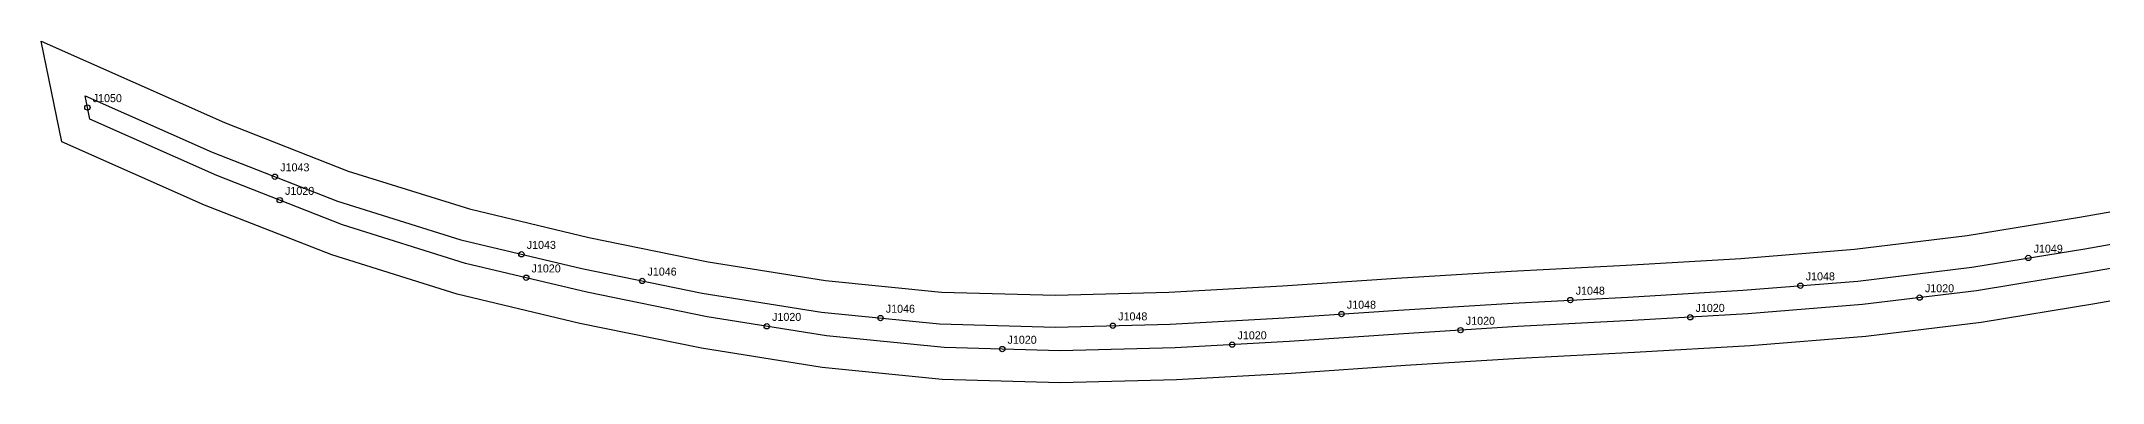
# Model space of a CAD drawing. Header units: millimetres. Extents: x -16 to 1515, y -108 to 28.
# Drawn here: x -16 to 757, y -108 to 20 of the extents above; entities that cross this region are included whole.
import ezdxf

# ---------------------------------------------------------------- set-up
doc = ezdxf.new("R2010")
doc.units = ezdxf.units.MM
for name, color, linetype in [('CUT', 1, 'Continuous'), ('LABEL', 7, 'Continuous'), ('NOTCH', 2, 'Continuous'), ('SEW', 5, 'Continuous')]:
    doc.layers.add(name, color=color, linetype=linetype)

msp = doc.modelspace()

# ---------------------------------------------------------------- linework, layer by layer
at = {"layer": 'CUT'}
msp.add_lwpolyline([(796.03, -70.57), (753.66, -78.03), (710.98, -84.97), (667.76, -90.22), (624.32, -93.74), (580.97, -96.27), (537.89, -98.52), (495.11, -101.18), (452.31, -104.09), (409.23, -106.48), (365.67, -107.59), (321.4, -106.36), (276.45, -101.87), (231.13, -94.67), (185.56, -85.36), (139.54, -74.42), (92.55, -59.7), (44.86, -41.04), (-8.72, -17.28), (-16.42, 20.41), (-16.42, 20.41), (52.3, -10.07), (98.72, -28.23), (144.11, -42.45), (188.94, -53.1), (233.61, -62.23), (277.72, -69.24), (321.12, -73.58), (363.89, -74.76), (406.46, -73.68), (449.03, -71.32), (491.75, -68.41), (534.72, -65.74), (577.84, -63.48), (620.85, -60.98), (663.54, -57.52), (705.8, -52.39), (747.85, -45.55), (789.99, -38.13)], dxfattribs=at)
at = {"layer": 'NOTCH'}
for centre in [(0.9, -4.41), (71.21, -30.35), (73.01, -39.17), (163.64, -59.42), (728.67, -60.83), (165.44, -68.24), (208.91, -69.43), (556.96, -76.59), (643.22, -71.21), (687.92, -75.68), (298.27, -83.36), (471.15, -81.84), (601.9, -83.03), (255.63, -86.41), (385.41, -86.22), (430.16, -93.3), (515.77, -87.87), (343.92, -94.98)]:
    msp.add_circle(centre, 1, dxfattribs=at)
at = {"layer": 'SEW'}
msp.add_lwpolyline([(793.91, -58.76), (751.65, -66.2), (709.29, -73.09), (666.55, -78.28), (623.49, -81.77), (580.31, -84.28), (537.21, -86.54), (494.33, -89.2), (451.57, -92.11), (408.74, -94.49), (365.68, -95.59), (322.16, -94.38), (277.99, -89.97), (233.27, -82.86), (188.15, -73.64), (142.72, -62.84), (96.53, -48.37), (49.48, -29.96), (1.8, -8.82), (0, 0), (47.68, -21.15), (94.73, -39.56), (140.92, -54.02), (186.35, -64.82), (231.47, -74.04), (276.18, -81.15), (320.36, -85.56), (363.88, -86.77), (406.94, -85.67), (449.77, -83.29), (492.53, -80.39), (535.41, -77.72), (578.51, -75.47), (621.69, -72.95), (664.75, -69.46), (707.49, -64.27), (749.85, -57.38), (792.11, -49.94)], dxfattribs=at)

# ---------------------------------------------------------------- texts
at = {"layer": 'LABEL'}
for s, p in [('J1050', (2.9, -2.41)), ('J1043', (73.21, -28.35)), ('J1020', (75.01, -37.17)), ('J1043', (165.64, -57.42)), ('J1049', (730.67, -58.83)), ('J1020', (167.44, -66.24)), ('J1046', (210.91, -67.43)), ('J1048', (645.22, -69.21)), ('J1048', (473.15, -79.84)), ('J1048', (558.96, -74.59)), ('J1020', (689.92, -73.68)), ('J1020', (257.63, -84.41)), ('J1046', (300.27, -81.36)), ('J1048', (387.41, -84.22)), ('J1020', (517.77, -85.87)), ('J1020', (603.9, -81.03)), ('J1020', (345.92, -92.98)), ('J1020', (432.16, -91.3))]:
    msp.add_text(s, height=3, dxfattribs=at).set_placement(p)

doc.saveas('drawing.dxf')
